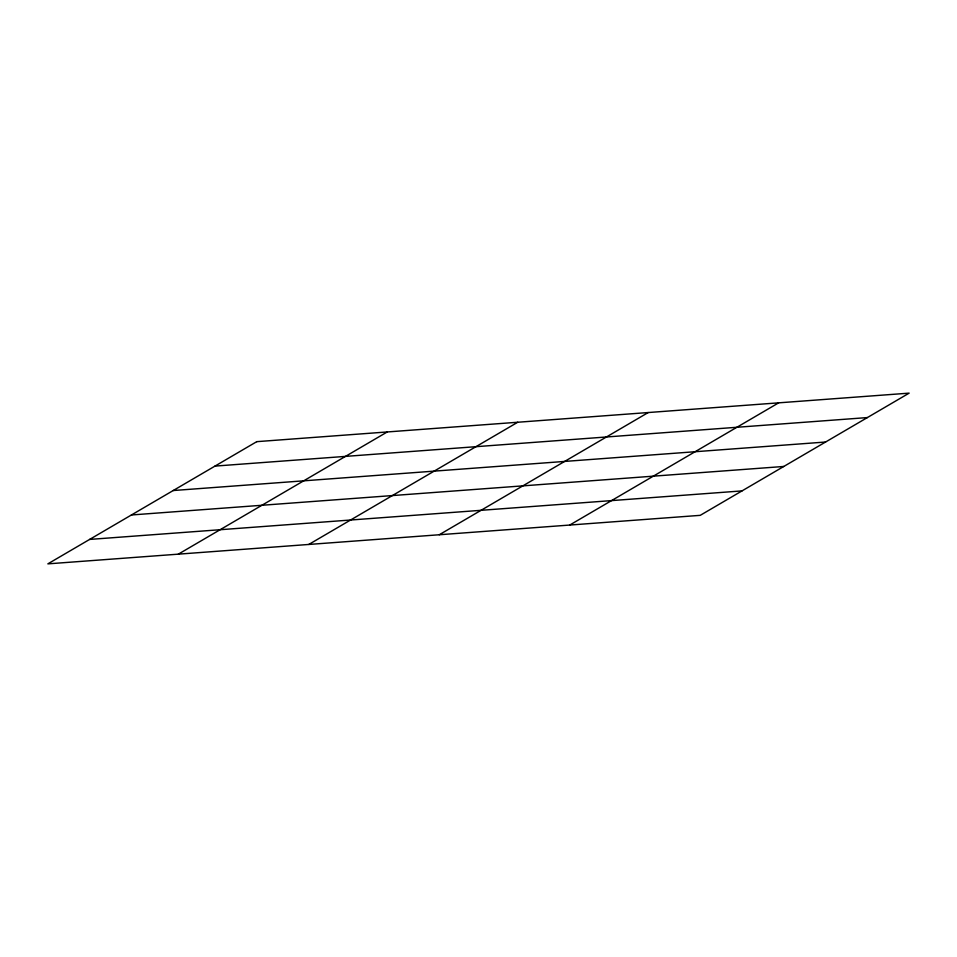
<?xml version="1.0" encoding="UTF-8"?>
<svg xmlns="http://www.w3.org/2000/svg" width="957" height="957" viewBox="0 0 957 957"><rect width="100%" height="100%" fill="white"/><g stroke="black" fill="none" stroke-linecap="round" stroke-linejoin="round"><path stroke-width="1.44" d="M178.325 554.163L387.25 431.954M308.8 544.449L517.725 422.252M439.275 534.748L648.2 412.551M569.75 525.046L778.675 402.837M214.99 466.095L867.365 417.575M173.205 490.534L825.58 442.026M131.42 514.974L783.795 466.466M89.635 539.425L742.01 490.905M256.775 441.656L47.85 563.864L700.225 515.345L909.15 393.136L256.775 441.656"/></g></svg>
